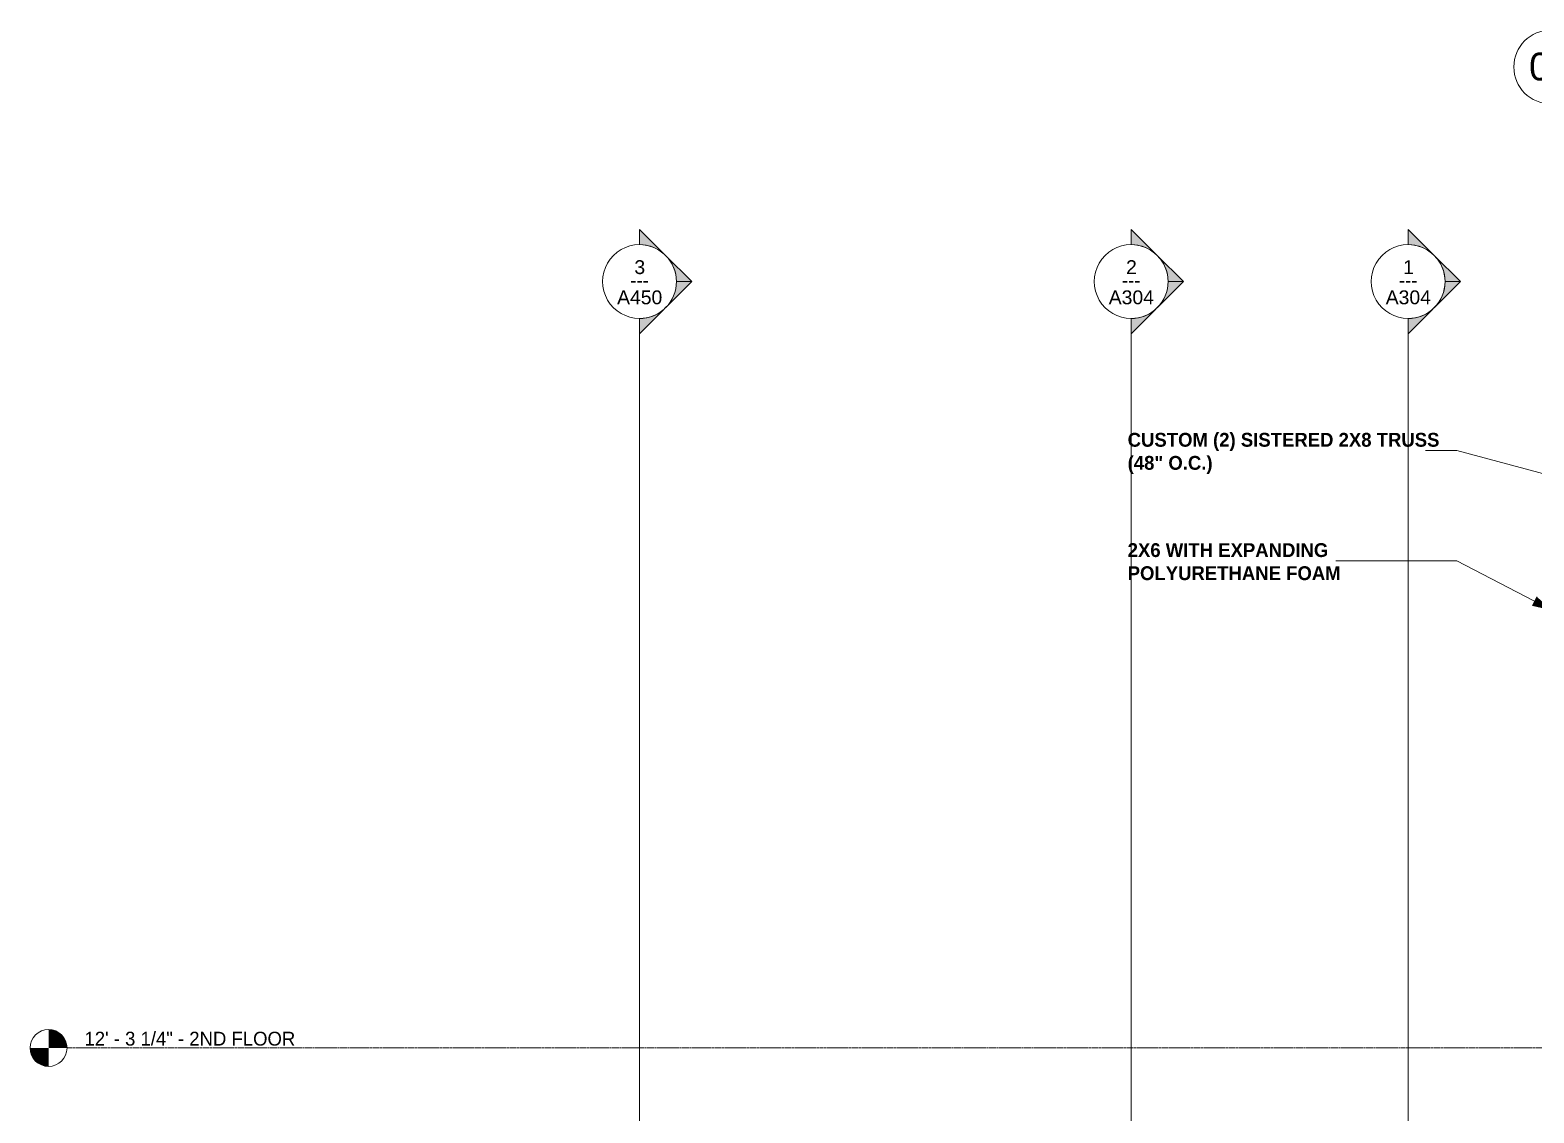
# Model space of a CAD drawing. Header units: inches. Extents: x -3207 to -1923, y -226 to 478.
# Drawn here: x -3206.6 to -2717.9, y 126.1 to 478.1 of the extents above; entities that cross this region are included whole.
import ezdxf

# ---------------------------------------------------------------- set-up
doc = ezdxf.new("R2010")
doc.units = ezdxf.units.IN
doc.header["$MEASUREMENT"] = 0
doc.linetypes.add('Grid Line 1_2_', pattern=[0.8749999999999999, 0.4999999999999999, -0.125, 0.125, -0.125])
for name, color, linetype, lineweight in [('A-FLOR-LEVL', 51, 'Continuous', 9), ('A-FLOR-LEVL-1', 51, 'Grid Line 1_2_', 9), ('G-ANNO-SYMB-1', 111, 'Continuous', 9), ('G-ANNO-TEXT', 231, 'Continuous', 9), ('S-GRID-IDEN', 1, 'Continuous', 9)]:
    doc.layers.add(name, color=color, linetype=linetype, lineweight=lineweight)
doc.styles.add('Arial', font='arial.ttf', dxfattribs={"height": 8.999999999999993})
doc.styles.add('Arial_1', font='arial.ttf', dxfattribs={"height": 4.499999999999996})
doc.styles.add('Century Gothic', font='ufonts.com_century-gothic.ttf', dxfattribs={"height": 4.499999999999996})
doc.styles.add('Century Gothic_B', font='GOTHICB.TTF', dxfattribs={"height": 4.499999999999999})

# ---------------------------------------------------------------- blocks, each defined once
blk = doc.blocks.new('Level - Level Head - Circle-50818-Section 12')
at = {"layer": 'A-FLOR-LEVL'}
h = blk.add_hatch(color=256, dxfattribs=at)
edge = h.paths.add_edge_path(flags=0)
edge.add_line((-3200.570245953747, 31.99999999999998), (-3194.570245953747, 31.99999999999998))
edge.add_arc((-3200.570245953747, 31.99999999999997), 6.000000000000007, 3.180554681463517e-14, 90.0000000000001)
edge.add_line((-3200.570245953747, 37.99999999999996), (-3200.570245953747, 31.99999999999998))
h = blk.add_hatch(color=256, dxfattribs=at)
edge = h.paths.add_edge_path(flags=0)
edge.add_line((-3200.570245953747, 25.99999999999997), (-3200.570245953747, 31.99999999999994))
edge.add_line((-3200.570245953747, 31.99999999999994), (-3206.570245953747, 31.99999999999994))
edge.add_arc((-3200.570245953747, 31.99999999999997), 6.000000000000004, 180.0000000000002, 269.9999999999997)
blk.add_circle((-3200.570245953747, 31.99999999999997), 6, dxfattribs=at)
blk = doc.blocks.new('Section - Section Head - Filled-22785-Section 12')
at = {"layer": 'G-ANNO-SYMB-1'}
h = blk.add_hatch(color=256, dxfattribs=at)
edge = h.paths.add_edge_path(flags=0)
edge.add_arc((-2077.798738118748, 396.3759802906873), 12.01561779548172, 89.99999999999977, 132.0783950246236, ccw=False)
edge.add_line((-2077.798738118748, 408.3915980861691), (-2077.798738118748, 413.3465430391644))
edge.add_line((-2077.798738118748, 413.3465430391644), (-2085.850965797067, 405.294315360846))
h = blk.add_hatch(color=256, dxfattribs=at)
edge = h.paths.add_edge_path(flags=0)
edge.add_line((-2086.284019492987, 404.8612616649258), (-2094.769300867225, 396.3759802906873))
edge.add_line((-2094.769300867225, 396.3759802906873), (-2089.798738118748, 396.3759802906873))
edge.add_arc((-2077.798738118748, 396.3759802906872), 12.0000000000001, 135.0000000000002, 179.9999999999998, ccw=False)
h = blk.add_hatch(color=256, dxfattribs=at)
edge = h.paths.add_edge_path(flags=0)
edge.add_arc((-2077.798738118748, 396.3759802906873), 11.99999999999997, 180.0000000000002, 224.9999999999998, ccw=False)
edge.add_line((-2089.798738118748, 396.3759802906873), (-2094.769300867225, 396.3759802906873))
edge.add_line((-2094.769300867225, 396.3759802906873), (-2086.284019492987, 387.8906989164487))
h = blk.add_hatch(color=256, dxfattribs=at)
edge = h.paths.add_edge_path(flags=0)
edge.add_line((-2085.850965797067, 387.4576452205286), (-2077.798738118748, 379.40541754221))
edge.add_line((-2077.798738118748, 379.40541754221), (-2077.798738118748, 384.3603624952053))
edge.add_arc((-2077.798738118748, 396.3759802906872), 12.01561779548195, 227.9216049753764, 270, ccw=False)
for p, q in [((-2085.850965797067, 405.294315360846), (-2077.798738118748, 413.3465430391644)), ((-2077.798738118748, 413.3465430391644), (-2077.798738118748, 408.3915980861691)), ((-2094.769300867225, 396.3759802906873), (-2086.284019492987, 404.8612616649258)), ((-2089.798738118748, 396.3759802906873), (-2094.769300867225, 396.3759802906873)), ((-2086.284019492987, 387.8906989164487), (-2094.769300867225, 396.3759802906873)), ((-2094.769300867225, 396.3759802906873), (-2089.798738118748, 396.3759802906873)), ((-2077.798738118748, 379.40541754221), (-2085.850965797067, 387.4576452205286)), ((-2077.798738118748, 384.3603624952053), (-2077.798738118748, 379.40541754221))]:
    blk.add_line(p, q, dxfattribs=at)
for centre, radius, start, end in [((-2077.798738118748, 396.3915980861691), 11.99999999999997, 89.99999999999987, 269.9999999999995), ((-2077.798738118748, 396.3759802906873), 12.01561779548172, 89.99999999999946, 132.0783950246232), ((-2077.798738118748, 396.3915980861691), 12, 269.9999999999996, 90), ((-2077.798738118748, 396.3759802906872), 12.0000000000001, 134.9999999999998, 179.9999999999995), ((-2077.798738118748, 396.3759802906873), 11.99999999999997, 179.9999999999999, 224.9999999999995), ((-2077.798738118748, 396.3759802906872), 12.01561779548195, 227.921604975376, 269.9999999999996)]:
    blk.add_arc(centre, radius, start, end, dxfattribs=at)
blk = doc.blocks.new('Grid - Grid Head - Circle-50561-Section 12')
at = {"layer": 'S-GRID-IDEN'}
for start, end in [(0, 180), (180, 359.9999999999991)]:
    blk.add_arc((-2527.617933847798, 466.144851089382), 12, start, end, dxfattribs=at)

msp = doc.modelspace()

# ---------------------------------------------------------------- hatches: boundary and pattern name
at = {"layer": 'G-ANNO-TEXT'}
msp.add_hatch(color=256, dxfattribs=at).paths.add_polyline_path([(-2712.374779143321, 289.7332643396004), (-2716.963952613193, 293.919452411523), (-2718.442213986565, 291.0640228199689)], flags=0)

# ---------------------------------------------------------------- linework, layer by layer
at = {"layer": 'A-FLOR-LEVL-1'}
msp.add_line((-1935.479173867077, 147.249999999896), (-3194.570245953749, 147.2499999998875), dxfattribs=at)
at = {"layer": 'G-ANNO-SYMB-1'}
for p, q in [((-3008.54873811875, 384.3759802906874), (-3008.54873811875, -196.8990835732373)), ((-2848.79873811875, 384.3759802906874), (-2848.79873811875, -196.8990835732373)), ((-2758.79873811875, 384.3759802906874), (-2758.79873811875, -196.8990835732373))]:
    msp.add_line(p, q, dxfattribs=at)
at = {"layer": 'G-ANNO-TEXT'}
for p, q in [((-2743.009512056178, 341.451928874866), (-2753.182918595041, 341.451928874866)), ((-2678.026466303563, 324.0281205942309), (-2743.009512056178, 341.451928874866)), ((-2743.009512056178, 305.5929242950044), (-2782.30417843756, 305.5929242950044)), ((-2712.374779143321, 289.7332643396004), (-2743.009512056178, 305.5929242950044)), ((-2716.963952613193, 293.919452411523), (-2718.442213986565, 291.0640228199689)), ((-2718.442213986565, 291.0640228199689), (-2712.374779143321, 289.7332643396004))]:
    msp.add_line(p, q, dxfattribs=at)

# ---------------------------------------------------------------- block references
at = {"layer": 'A-FLOR-LEVL'}
msp.add_blockref('Level - Level Head - Circle-50818-Section 12', (0, 115.2499999998874), dxfattribs=at)
at = {"layer": 'G-ANNO-SYMB-1', "extrusion": (0, 0, -1)}
for p in [(5086.347476237501, 0), (4926.597476237501, 0), (4836.597476237501, 0)]:
    msp.add_blockref('Section - Section Head - Filled-22785-Section 12', p, dxfattribs=at)
at = {"layer": 'S-GRID-IDEN'}
msp.add_blockref('Grid - Grid Head - Circle-50561-Section 12', (-184.8437499998933, 0), dxfattribs=at)

# ---------------------------------------------------------------- texts
at = {"layer": 'A-FLOR-LEVL', "insert": (-3188.895148081801, 152.5253917589777), "char_height": 4.499999999999996, "width": 87.56699999999994, "attachment_point": 1, "style": 'Century Gothic'}
msp.add_mtext('12\' - 3 1/4" - 2ND FLOOR', dxfattribs=at)
at = {"layer": 'G-ANNO-SYMB-1', "char_height": 4.499999999999996, "attachment_point": 1}
for s, insert, width, style in [('3', (-3010.209226356625, 403.3302985207712), 4.241999999999996, 'Arial_1'), ('2', (-2850.459226356626, 403.3302985207712), 4.241999999999996, 'Arial_1'), ('1', (-2760.459226356626, 403.3302985207712), 4.241999999999996, 'Arial_1'), ('---', (-3011.534881899983, 399.0769520640783), 7.726499999999994, 'Century Gothic'), ('---', (-2851.784881899984, 399.0769520640783), 7.726499999999994, 'Century Gothic'), ('---', (-2761.784881899984, 399.0769520640783), 7.726499999999994, 'Century Gothic'), ('A450', (-3015.83127360072, 393.5121764261048), 17.87699999999998, 'Arial_1'), ('A304', (-2856.08127360072, 393.5121764261048), 17.87699999999998, 'Arial_1'), ('A304', (-2766.08127360072, 393.5121764261048), 17.87699999999998, 'Arial_1')]:
    msp.add_mtext(s, dxfattribs=dict(at, insert=insert, width=width, style=style))
at = {"layer": 'G-ANNO-TEXT', "char_height": 4.499999999999996, "attachment_point": 1, "style": 'Century Gothic_B'}
for s, insert, width in [('CUSTOM (2) SISTERED 2X8 TRUSS', (-2849.938824106851, 347.2042910795905), 117.1094999999999), ('(48" O.C.)', (-2849.938824106851, 339.7042910795905), 36.20849999999997), ('2X6 WITH EXPANDING', (-2849.938824106851, 311.3452864997288), 81.05249999999992), ('POLYURETHANE FOAM', (-2849.938824106851, 303.8452864997288), 81.80999999999992)]:
    msp.add_mtext(s, dxfattribs=dict(at, insert=insert, width=width))
at = {"layer": 'S-GRID-IDEN', "insert": (-2719.531707208642, 470.7888208297113), "char_height": 8.999999999999993, "width": 16.96799999999999, "attachment_point": 1, "style": 'Arial'}
msp.add_mtext('00', dxfattribs=at)

doc.saveas('drawing.dxf')
